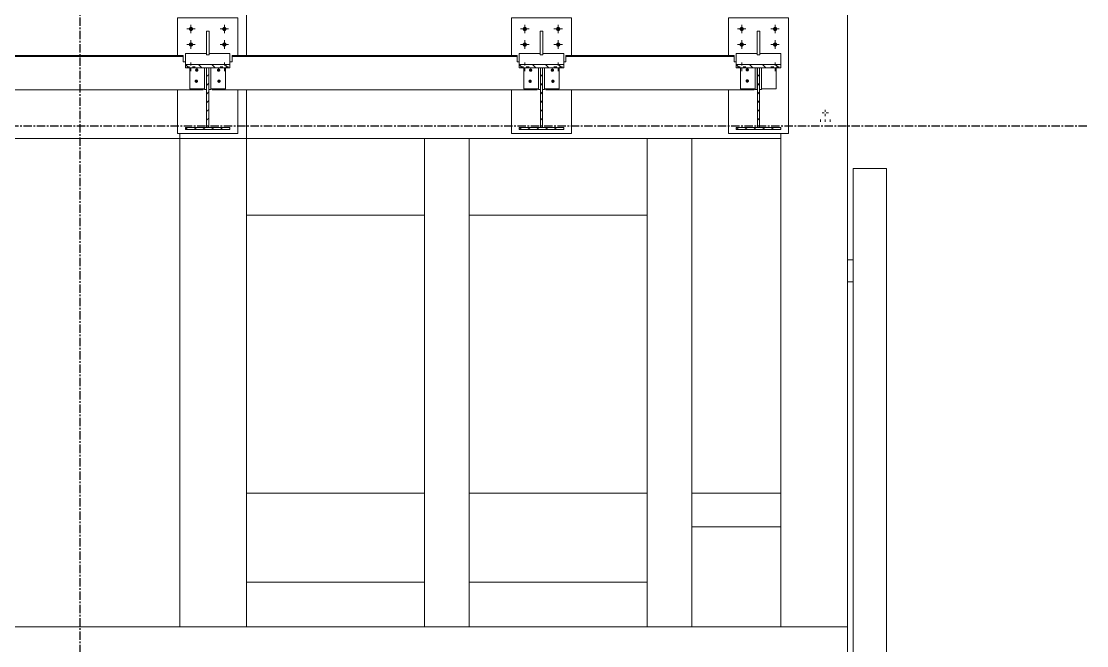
# Model space of a CAD drawing. Header units: millimetres. Extents: x -153298 to 620751, y -313239 to 250031.
# Drawn here: x 54770 to 59558, y -122240 to -119433 of the extents above; entities that cross this region are included whole.
import ezdxf

# ---------------------------------------------------------------- set-up
doc = ezdxf.new("R2010")
doc.units = ezdxf.units.MM
for name, pattern in [('CENTER', [2, 1.25, -0.25, 0.25, -0.25]), ('XKITLINE00', [0]), ('XKITLINE02', [4, 2, -2])]:
    doc.linetypes.add(name, pattern=pattern)
doc.layers.add('Bolt', color=7, linetype='Continuous', lineweight=0)
doc.layers.add('Part', color=7, linetype='Continuous', lineweight=0)

# ---------------------------------------------------------------- blocks, each defined once
blk = doc.blocks.new('*A144143')
at = {"layer": 'Part', "color": 7, "linetype": 'XKITLINE00', "lineweight": 0}
for p, q in [((495.378077, -21.078283), (495.257912, -20.958118)), ((495.850187, -21.078283), (495.730023, -20.958118)), ((496.322298, -21.078283), (496.202133, -20.958118)), ((496.794408, -21.078283), (496.674244, -20.958118))]:
    blk.add_line(p, q, dxfattribs=at)
blk = doc.blocks.new('*A145144')
at = {"layer": 'Part', "color": 7, "linetype": 'XKITLINE00', "lineweight": 0}
for p, q in [((496.017912, -21.392591), (496.097912, -21.312591)), ((496.017912, -21.7069), (496.097912, -21.6269)), ((496.017912, -22.021209), (496.097912, -21.941209)), ((496.017912, -22.335517), (496.097912, -22.255517)), ((496.017912, -22.649826), (496.097912, -22.569826)), ((496.017912, -22.964135), (496.097912, -22.884135)), ((496.07892, -23.217436), (496.097912, -23.198444))]:
    blk.add_line(p, q, dxfattribs=at)
blk = doc.blocks.new('*A146145')
at = {"layer": 'Part', "color": 7, "linetype": 'XKITLINE00', "lineweight": 0}
for p, q in [((495.337912, -23.297436), (495.257912, -23.217436)), ((495.652221, -23.297436), (495.572221, -23.217436)), ((495.96653, -23.297436), (495.88653, -23.217436)), ((496.280839, -23.297436), (496.200839, -23.217436)), ((496.595148, -23.297436), (496.515148, -23.217436)), ((496.857912, -23.245891), (496.829457, -23.217436))]:
    blk.add_line(p, q, dxfattribs=at)
blk = doc.blocks.new('*A147146')
at = {"layer": 'Part', "color": 7, "linetype": 'XKITLINE00', "lineweight": 0}
for p, q in [((507.378077, -21.078283), (507.257912, -20.958118)), ((507.850187, -21.078283), (507.730023, -20.958118)), ((508.322298, -21.078283), (508.202133, -20.958118)), ((508.794408, -21.078283), (508.674244, -20.958118))]:
    blk.add_line(p, q, dxfattribs=at)
blk = doc.blocks.new('*A148147')
at = {"layer": 'Part', "color": 7, "linetype": 'XKITLINE00', "lineweight": 0}
for p, q in [((508.017912, -21.392591), (508.097912, -21.312591)), ((508.017912, -21.7069), (508.097912, -21.6269)), ((508.017912, -22.021209), (508.097912, -21.941209)), ((508.017912, -22.335517), (508.097912, -22.255517)), ((508.017912, -22.649826), (508.097912, -22.569826)), ((508.017912, -22.964135), (508.097912, -22.884135)), ((508.07892, -23.217436), (508.097912, -23.198444))]:
    blk.add_line(p, q, dxfattribs=at)
blk = doc.blocks.new('*A149148')
at = {"layer": 'Part', "color": 7, "linetype": 'XKITLINE00', "lineweight": 0}
for p, q in [((507.337912, -23.297436), (507.257912, -23.217436)), ((507.652221, -23.297436), (507.572221, -23.217436)), ((507.96653, -23.297436), (507.88653, -23.217436)), ((508.280839, -23.297436), (508.200839, -23.217436)), ((508.595148, -23.297436), (508.515148, -23.217436)), ((508.857912, -23.245891), (508.829457, -23.217436))]:
    blk.add_line(p, q, dxfattribs=at)
blk = doc.blocks.new('*A150149')
at = {"layer": 'Part', "color": 7, "linetype": 'XKITLINE00', "lineweight": 0}
for p, q in [((515.178066, -21.078283), (515.057902, -20.958118)), ((515.650177, -21.078283), (515.530012, -20.958118)), ((516.122287, -21.078283), (516.002123, -20.958118)), ((516.594398, -21.078283), (516.474233, -20.958118))]:
    blk.add_line(p, q, dxfattribs=at)
blk = doc.blocks.new('*A151150')
at = {"layer": 'Part', "color": 7, "linetype": 'XKITLINE00', "lineweight": 0}
for p, q in [((515.137902, -23.297436), (515.057902, -23.217436)), ((515.452211, -23.297436), (515.372211, -23.217436)), ((515.76652, -23.297436), (515.68652, -23.217436)), ((516.080829, -23.297436), (516.000829, -23.217436)), ((516.395138, -23.297436), (516.315138, -23.217436)), ((516.657902, -23.245891), (516.629447, -23.217436))]:
    blk.add_line(p, q, dxfattribs=at)
blk = doc.blocks.new('*A152151')
at = {"layer": 'Part', "color": 7, "linetype": 'XKITLINE00', "lineweight": 0}
for p, q in [((515.817902, -21.392591), (515.897902, -21.312591)), ((515.817902, -21.7069), (515.897902, -21.6269)), ((515.817902, -22.021209), (515.897902, -21.941209)), ((515.817902, -22.335517), (515.897902, -22.255517)), ((515.817902, -22.649826), (515.897902, -22.569826)), ((515.817902, -22.964135), (515.897902, -22.884135)), ((515.87891, -23.217436), (515.897902, -23.198444))]:
    blk.add_line(p, q, dxfattribs=at)
blk = doc.blocks.new('*A12151180')
at = {"layer": 'Part', "color": 7, "linetype": 'XKITLINE00', "lineweight": 0}
for p, q in [((495.177912, -20.634477), (484.937912, -20.634477)), ((484.937912, -20.634477), (484.937912, -20.865605)), ((484.937912, -20.665879), (495.177912, -20.665879)), ((495.177912, -20.634477), (495.177912, -20.865605)), ((484.857912, -20.862883), (484.937912, -20.862883)), ((484.857912, -20.865605), (484.937912, -20.865605)), ((495.177912, -20.862883), (495.257912, -20.862883)), ((495.177912, -20.865605), (495.257912, -20.865605)), ((484.217883, -21.864234), (484.217883, -21.828163)), ((495.897912, -21.864234), (495.897912, -21.828163)), ((484.217883, -21.864234), (495.897912, -21.864234))]:
    blk.add_line(p, q, dxfattribs=at)
blk = doc.blocks.new('*A12161181')
at = {"layer": 'Bolt'}
for points in [[(495.672, -21.1), (495.678, -21.1), (495.683, -21.102), (495.689, -21.104), (495.694, -21.106), (495.699, -21.109), (495.704, -21.113), (495.708, -21.117), (495.712, -21.121), (495.716, -21.126), (495.719, -21.131), (495.721, -21.136), (495.723, -21.142), (495.725, -21.147), (495.726, -21.153), (495.726, -21.159), (495.726, -21.165), (495.725, -21.171), (495.723, -21.177), (495.721, -21.182), (495.719, -21.187), (495.716, -21.192), (495.712, -21.197), (495.708, -21.202), (495.704, -21.205), (495.699, -21.209), (495.694, -21.212), (495.689, -21.215), (495.683, -21.217), (495.678, -21.218), (495.672, -21.219), (495.666, -21.219), (495.66, -21.219), (495.654, -21.218), (495.649, -21.217), (495.643, -21.215), (495.638, -21.212), (495.633, -21.209), (495.628, -21.205), (495.624, -21.202), (495.62, -21.197), (495.616, -21.192), (495.613, -21.187), (495.611, -21.182), (495.609, -21.177), (495.607, -21.171), (495.606, -21.165), (495.606, -21.159), (495.606, -21.153), (495.607, -21.147), (495.609, -21.142), (495.611, -21.136), (495.613, -21.131), (495.616, -21.126), (495.62, -21.121), (495.624, -21.117), (495.628, -21.113), (495.633, -21.109), (495.638, -21.106), (495.643, -21.104), (495.649, -21.102), (495.654, -21.1), (495.66, -21.1), (495.666, -21.099)], [(495.655, -21.499), (495.661, -21.5), (495.667, -21.501), (495.672, -21.503), (495.678, -21.505), (495.683, -21.508), (495.687, -21.512), (495.692, -21.516), (495.696, -21.52), (495.699, -21.525), (495.702, -21.53), (495.705, -21.535), (495.707, -21.541), (495.708, -21.547), (495.709, -21.552), (495.709, -21.558), (495.709, -21.564), (495.708, -21.57), (495.707, -21.576), (495.705, -21.581), (495.702, -21.587), (495.699, -21.592), (495.696, -21.596), (495.692, -21.601), (495.687, -21.605), (495.683, -21.608), (495.678, -21.611), (495.672, -21.614), (495.667, -21.616), (495.661, -21.617), (495.655, -21.618), (495.649, -21.618), (495.644, -21.618), (495.638, -21.617), (495.632, -21.616), (495.626, -21.614), (495.621, -21.611), (495.616, -21.608), (495.611, -21.605), (495.607, -21.601), (495.603, -21.596), (495.6, -21.592), (495.596, -21.587), (495.594, -21.581), (495.592, -21.576), (495.591, -21.57), (495.59, -21.564), (495.589, -21.558), (495.59, -21.552), (495.591, -21.547), (495.592, -21.541), (495.594, -21.535), (495.596, -21.53), (495.6, -21.525), (495.603, -21.52), (495.607, -21.516), (495.611, -21.512), (495.616, -21.508), (495.621, -21.505), (495.626, -21.503), (495.632, -21.501), (495.638, -21.5), (495.644, -21.499), (495.649, -21.498)]]:
    blk.add_hatch(color=7, dxfattribs=at).paths.add_polyline_path(points, flags=17)
at = {"layer": 'Bolt', "color": 7, "linetype": 'XKITLINE00', "lineweight": 0}
for p, q in [((495.666, -21.162), (495.666, -21.143)), ((495.649, -21.562), (495.649, -21.542))]:
    blk.add_line(p, q, dxfattribs=at)
blk = doc.blocks.new('*A12171182')
at = {"layer": 'Bolt'}
for points in [[(495.382, -19.673), (495.383, -19.665), (495.385, -19.658), (495.388, -19.651), (495.391, -19.644), (495.395, -19.638), (495.399, -19.632), (495.404, -19.626), (495.41, -19.621), (495.416, -19.617), (495.422, -19.613), (495.429, -19.61), (495.436, -19.607), (495.443, -19.606), (495.45, -19.604), (495.458, -19.604), (495.465, -19.604), (495.473, -19.606), (495.48, -19.607), (495.487, -19.61), (495.494, -19.613), (495.5, -19.617), (495.506, -19.621), (495.512, -19.626), (495.517, -19.632), (495.521, -19.638), (495.525, -19.644), (495.528, -19.651), (495.531, -19.658), (495.532, -19.665), (495.534, -19.673), (495.534, -19.68), (495.534, -19.687), (495.532, -19.695), (495.531, -19.702), (495.528, -19.709), (495.525, -19.716), (495.521, -19.722), (495.517, -19.728), (495.512, -19.734), (495.506, -19.739), (495.5, -19.743), (495.494, -19.747), (495.487, -19.75), (495.48, -19.753), (495.473, -19.755), (495.465, -19.756), (495.458, -19.756), (495.45, -19.756), (495.443, -19.755), (495.436, -19.753), (495.429, -19.75), (495.422, -19.747), (495.416, -19.743), (495.41, -19.739), (495.404, -19.734), (495.399, -19.728), (495.395, -19.722), (495.391, -19.716), (495.388, -19.709), (495.385, -19.702), (495.383, -19.695), (495.382, -19.687), (495.382, -19.68)], [(496.582, -19.673), (496.583, -19.665), (496.585, -19.658), (496.588, -19.651), (496.591, -19.644), (496.595, -19.638), (496.599, -19.632), (496.604, -19.626), (496.61, -19.621), (496.616, -19.617), (496.622, -19.613), (496.629, -19.61), (496.636, -19.607), (496.643, -19.606), (496.65, -19.604), (496.658, -19.604), (496.665, -19.604), (496.673, -19.606), (496.68, -19.607), (496.687, -19.61), (496.694, -19.613), (496.7, -19.617), (496.706, -19.621), (496.712, -19.626), (496.717, -19.632), (496.721, -19.638), (496.725, -19.644), (496.728, -19.651), (496.731, -19.658), (496.732, -19.665), (496.734, -19.673), (496.734, -19.68), (496.734, -19.687), (496.732, -19.695), (496.731, -19.702), (496.728, -19.709), (496.725, -19.716), (496.721, -19.722), (496.717, -19.728), (496.712, -19.734), (496.706, -19.739), (496.7, -19.743), (496.694, -19.747), (496.687, -19.75), (496.68, -19.753), (496.673, -19.755), (496.665, -19.756), (496.658, -19.756), (496.65, -19.756), (496.643, -19.755), (496.636, -19.753), (496.629, -19.75), (496.622, -19.747), (496.616, -19.743), (496.61, -19.739), (496.604, -19.734), (496.599, -19.728), (496.595, -19.722), (496.591, -19.716), (496.588, -19.709), (496.585, -19.702), (496.583, -19.695), (496.582, -19.687), (496.582, -19.68)], [(495.382, -20.233), (495.383, -20.225), (495.385, -20.218), (495.388, -20.211), (495.391, -20.204), (495.395, -20.198), (495.399, -20.192), (495.404, -20.186), (495.41, -20.181), (495.416, -20.177), (495.422, -20.173), (495.429, -20.17), (495.436, -20.167), (495.443, -20.166), (495.45, -20.164), (495.458, -20.164), (495.465, -20.164), (495.473, -20.166), (495.48, -20.167), (495.487, -20.17), (495.494, -20.173), (495.5, -20.177), (495.506, -20.181), (495.512, -20.186), (495.517, -20.192), (495.521, -20.198), (495.525, -20.204), (495.528, -20.211), (495.531, -20.218), (495.532, -20.225), (495.534, -20.233), (495.534, -20.24), (495.534, -20.247), (495.532, -20.255), (495.531, -20.262), (495.528, -20.269), (495.525, -20.276), (495.521, -20.282), (495.517, -20.288), (495.512, -20.294), (495.506, -20.299), (495.5, -20.303), (495.494, -20.307), (495.487, -20.31), (495.48, -20.313), (495.473, -20.315), (495.465, -20.316), (495.458, -20.316), (495.45, -20.316), (495.443, -20.315), (495.436, -20.313), (495.429, -20.31), (495.422, -20.307), (495.416, -20.303), (495.41, -20.299), (495.404, -20.294), (495.399, -20.288), (495.395, -20.282), (495.391, -20.276), (495.388, -20.269), (495.385, -20.262), (495.383, -20.255), (495.382, -20.247), (495.382, -20.24)], [(496.582, -20.233), (496.583, -20.225), (496.585, -20.218), (496.588, -20.211), (496.591, -20.204), (496.595, -20.198), (496.599, -20.192), (496.604, -20.186), (496.61, -20.181), (496.616, -20.177), (496.622, -20.173), (496.629, -20.17), (496.636, -20.167), (496.643, -20.166), (496.65, -20.164), (496.658, -20.164), (496.665, -20.164), (496.673, -20.166), (496.68, -20.167), (496.687, -20.17), (496.694, -20.173), (496.7, -20.177), (496.706, -20.181), (496.712, -20.186), (496.717, -20.192), (496.721, -20.198), (496.725, -20.204), (496.728, -20.211), (496.731, -20.218), (496.732, -20.225), (496.734, -20.233), (496.734, -20.24), (496.734, -20.247), (496.732, -20.255), (496.731, -20.262), (496.728, -20.269), (496.725, -20.276), (496.721, -20.282), (496.717, -20.288), (496.712, -20.294), (496.706, -20.299), (496.7, -20.303), (496.694, -20.307), (496.687, -20.31), (496.68, -20.313), (496.673, -20.315), (496.665, -20.316), (496.658, -20.316), (496.65, -20.316), (496.643, -20.315), (496.636, -20.313), (496.629, -20.31), (496.622, -20.307), (496.616, -20.303), (496.61, -20.299), (496.604, -20.294), (496.599, -20.288), (496.595, -20.282), (496.591, -20.276), (496.588, -20.269), (496.585, -20.262), (496.583, -20.255), (496.582, -20.247), (496.582, -20.24)]]:
    blk.add_hatch(color=7, dxfattribs=at).paths.add_polyline_path(points, flags=17)
at = {"layer": 'Bolt', "color": 7, "linetype": 'XKITLINE00', "lineweight": 0}
for p, q in [((495.458, -19.832), (495.458, -19.528)), ((496.658, -19.832), (496.658, -19.528)), ((495.306, -19.68), (495.61, -19.68)), ((496.506, -19.68), (496.81, -19.68)), ((495.306, -20.24), (495.61, -20.24)), ((495.458, -20.392), (495.458, -20.088)), ((496.506, -20.24), (496.81, -20.24)), ((496.658, -20.392), (496.658, -20.088)), ((495.306, -21.04), (495.407, -21.04)), ((495.458, -20.888), (495.458, -20.989)), ((495.61, -21.04), (495.509, -21.04)), ((496.506, -21.04), (496.607, -21.04)), ((496.658, -20.888), (496.658, -20.989)), ((496.81, -21.04), (496.709, -21.04)), ((495.458, -21.192), (495.458, -21.091)), ((496.658, -21.192), (496.658, -21.091))]:
    blk.add_line(p, q, dxfattribs=at)
blk = doc.blocks.new('*A12181183')
at = {"layer": 'Bolt'}
for points in [[(496.456, -21.1), (496.462, -21.1), (496.467, -21.102), (496.473, -21.104), (496.478, -21.106), (496.483, -21.109), (496.488, -21.113), (496.492, -21.117), (496.496, -21.121), (496.5, -21.126), (496.503, -21.131), (496.505, -21.136), (496.507, -21.142), (496.509, -21.147), (496.51, -21.153), (496.51, -21.159), (496.51, -21.165), (496.509, -21.171), (496.507, -21.177), (496.505, -21.182), (496.503, -21.187), (496.5, -21.192), (496.496, -21.197), (496.492, -21.202), (496.488, -21.205), (496.483, -21.209), (496.478, -21.212), (496.473, -21.215), (496.467, -21.217), (496.462, -21.218), (496.456, -21.219), (496.45, -21.219), (496.444, -21.219), (496.438, -21.218), (496.432, -21.217), (496.427, -21.215), (496.422, -21.212), (496.417, -21.209), (496.412, -21.205), (496.407, -21.202), (496.403, -21.197), (496.4, -21.192), (496.397, -21.187), (496.394, -21.182), (496.392, -21.177), (496.391, -21.171), (496.39, -21.165), (496.39, -21.159), (496.39, -21.153), (496.391, -21.147), (496.392, -21.142), (496.394, -21.136), (496.397, -21.131), (496.4, -21.126), (496.403, -21.121), (496.407, -21.117), (496.412, -21.113), (496.417, -21.109), (496.422, -21.106), (496.427, -21.104), (496.432, -21.102), (496.438, -21.1), (496.444, -21.1), (496.45, -21.099)], [(496.472, -21.499), (496.478, -21.5), (496.484, -21.501), (496.489, -21.503), (496.495, -21.505), (496.5, -21.508), (496.504, -21.512), (496.509, -21.516), (496.513, -21.52), (496.516, -21.525), (496.519, -21.53), (496.522, -21.535), (496.524, -21.541), (496.525, -21.547), (496.526, -21.552), (496.526, -21.558), (496.526, -21.564), (496.525, -21.57), (496.524, -21.576), (496.522, -21.581), (496.519, -21.587), (496.516, -21.592), (496.513, -21.596), (496.509, -21.601), (496.504, -21.605), (496.5, -21.608), (496.495, -21.611), (496.489, -21.614), (496.484, -21.616), (496.478, -21.617), (496.472, -21.618), (496.466, -21.618), (496.461, -21.618), (496.455, -21.617), (496.449, -21.616), (496.443, -21.614), (496.438, -21.611), (496.433, -21.608), (496.428, -21.605), (496.424, -21.601), (496.42, -21.596), (496.417, -21.592), (496.413, -21.587), (496.411, -21.581), (496.409, -21.576), (496.408, -21.57), (496.407, -21.564), (496.406, -21.558), (496.407, -21.552), (496.408, -21.547), (496.409, -21.541), (496.411, -21.535), (496.413, -21.53), (496.417, -21.525), (496.42, -21.52), (496.424, -21.516), (496.428, -21.512), (496.433, -21.508), (496.438, -21.505), (496.443, -21.503), (496.449, -21.501), (496.455, -21.5), (496.461, -21.499), (496.466, -21.498)]]:
    blk.add_hatch(color=7, dxfattribs=at).paths.add_polyline_path(points, flags=17)
at = {"layer": 'Bolt', "color": 7, "linetype": 'XKITLINE00', "lineweight": 0}
for p, q in [((496.45, -21.162), (496.45, -21.143)), ((496.466, -21.562), (496.466, -21.542))]:
    blk.add_line(p, q, dxfattribs=at)
blk = doc.blocks.new('*A12191184')
at = {"layer": 'Part', "color": 7, "linetype": 'XKITLINE00', "lineweight": 0}
for p, q in [((494.97788, -19.280042), (497.13788, -19.280042)), ((494.97788, -20.634477), (494.97788, -19.280042)), ((497.13788, -20.634477), (497.13788, -19.280042)), ((494.97788, -23.440042), (494.97788, -21.864234)), ((497.13788, -23.440042), (497.13788, -21.864234)), ((494.97788, -23.440042), (497.13788, -23.440042))]:
    blk.add_line(p, q, dxfattribs=at)
blk = doc.blocks.new('*A12201185')
at = {"layer": 'Part', "color": 7, "linetype": 'XKITLINE00', "lineweight": 0}
for p, q in [((496.169912, -21.855796), (496.169912, -21.078283)), ((496.697912, -21.828163), (496.697912, -21.078283)), ((496.169912, -21.828163), (496.697912, -21.828163)), ((496.097912, -21.855796), (496.169912, -21.855796))]:
    blk.add_line(p, q, dxfattribs=at)
blk = doc.blocks.new('*A12211186')
at = {"layer": 'Part', "color": 7, "linetype": 'XKITLINE00', "lineweight": 0}
for p, q in [((495.417902, -21.078283), (495.417902, -21.828163)), ((495.945902, -21.078283), (495.945902, -21.855796)), ((495.417902, -21.828163), (495.945902, -21.828163)), ((495.945902, -21.855796), (496.017902, -21.855796))]:
    blk.add_line(p, q, dxfattribs=at)
blk = doc.blocks.new('*A12221187')
at = {"layer": 'Part', "color": 7, "linetype": 'XKITLINE00', "lineweight": 0}
for p, q in [((496.105912, -19.760081), (496.009912, -19.760081)), ((496.009912, -20.611492), (496.009912, -19.760081)), ((496.105912, -20.611492), (496.105912, -19.760081)), ((496.105912, -20.611492), (496.009912, -20.611492))]:
    blk.add_line(p, q, dxfattribs=at)
blk = doc.blocks.new('*A12231188')
at = {"layer": 'Part', "color": 7, "linetype": 'XKITLINE00', "lineweight": 0}
for p, q in [((507.177912, -20.634477), (496.937912, -20.634477)), ((496.937912, -20.634477), (496.937912, -20.865605)), ((496.937912, -20.665879), (507.177912, -20.665879)), ((507.177912, -20.634477), (507.177912, -20.865605)), ((496.857912, -20.862883), (496.937912, -20.862883)), ((496.857912, -20.865605), (496.937912, -20.865605)), ((507.177912, -20.862883), (507.257912, -20.862883)), ((507.177912, -20.865605), (507.257912, -20.865605)), ((496.217883, -21.864234), (496.217883, -21.828163)), ((507.897912, -21.864234), (507.897912, -21.828163)), ((496.217883, -21.864234), (507.897912, -21.864234))]:
    blk.add_line(p, q, dxfattribs=at)
blk = doc.blocks.new('*A12241189')
at = {"layer": 'Part', "color": 7, "linetype": 'XKITLINE00', "lineweight": 0}
for p, q in [((508.169912, -21.855796), (508.169912, -21.078283)), ((508.697912, -21.828163), (508.697912, -21.078283)), ((508.169912, -21.828163), (508.697912, -21.828163)), ((508.097912, -21.855796), (508.169912, -21.855796))]:
    blk.add_line(p, q, dxfattribs=at)
blk = doc.blocks.new('*A12251190')
at = {"layer": 'Part', "color": 7, "linetype": 'XKITLINE00', "lineweight": 0}
for p, q in [((507.417902, -21.078283), (507.417902, -21.828163)), ((507.945902, -21.078283), (507.945902, -21.855796)), ((507.417902, -21.828163), (507.945902, -21.828163)), ((507.945902, -21.855796), (508.017902, -21.855796))]:
    blk.add_line(p, q, dxfattribs=at)
blk = doc.blocks.new('*A12261191')
at = {"layer": 'Part', "color": 7, "linetype": 'XKITLINE00', "lineweight": 0}
for p, q in [((508.105912, -19.760081), (508.009912, -19.760081)), ((508.009912, -20.611492), (508.009912, -19.760081)), ((508.105912, -20.611492), (508.105912, -19.760081)), ((508.105912, -20.611492), (508.009912, -20.611492))]:
    blk.add_line(p, q, dxfattribs=at)
blk = doc.blocks.new('*A12271192')
at = {"layer": 'Part', "color": 7, "linetype": 'XKITLINE00', "lineweight": 0}
for p, q in [((514.977912, -20.634477), (508.937912, -20.634477)), ((508.937912, -20.634477), (508.937912, -20.865605)), ((508.937912, -20.665879), (514.977912, -20.665879)), ((514.977912, -20.634477), (514.977912, -20.865605)), ((508.857912, -20.862883), (508.937912, -20.862883)), ((508.857912, -20.865605), (508.937912, -20.865605)), ((514.977912, -20.862883), (515.057902, -20.862883)), ((514.977912, -20.865605), (515.057902, -20.865605)), ((508.217883, -21.864234), (508.217883, -21.828163)), ((515.697912, -21.864234), (515.697912, -21.828163)), ((508.217883, -21.864234), (515.697912, -21.864234))]:
    blk.add_line(p, q, dxfattribs=at)
blk = doc.blocks.new('*A12281193')
at = {"layer": 'Bolt'}
for points in [[(515.461, -21.089), (515.467, -21.09), (515.472, -21.092), (515.478, -21.094), (515.483, -21.096), (515.488, -21.099), (515.493, -21.103), (515.497, -21.107), (515.501, -21.111), (515.505, -21.116), (515.508, -21.121), (515.51, -21.126), (515.512, -21.132), (515.514, -21.137), (515.515, -21.143), (515.515, -21.149), (515.515, -21.155), (515.514, -21.161), (515.512, -21.166), (515.51, -21.172), (515.508, -21.177), (515.505, -21.182), (515.501, -21.187), (515.497, -21.191), (515.493, -21.195), (515.488, -21.199), (515.483, -21.202), (515.478, -21.204), (515.472, -21.206), (515.467, -21.208), (515.461, -21.209), (515.455, -21.209), (515.449, -21.209), (515.443, -21.208), (515.437, -21.206), (515.432, -21.204), (515.427, -21.202), (515.422, -21.199), (515.417, -21.195), (515.412, -21.191), (515.408, -21.187), (515.405, -21.182), (515.402, -21.177), (515.399, -21.172), (515.397, -21.166), (515.396, -21.161), (515.395, -21.155), (515.395, -21.149), (515.395, -21.143), (515.396, -21.137), (515.397, -21.132), (515.399, -21.126), (515.402, -21.121), (515.405, -21.116), (515.408, -21.111), (515.412, -21.107), (515.417, -21.103), (515.422, -21.099), (515.427, -21.096), (515.432, -21.094), (515.437, -21.092), (515.443, -21.09), (515.449, -21.089), (515.455, -21.089)], [(515.461, -21.489), (515.467, -21.49), (515.472, -21.491), (515.478, -21.493), (515.483, -21.496), (515.488, -21.499), (515.493, -21.502), (515.497, -21.506), (515.501, -21.511), (515.505, -21.515), (515.508, -21.52), (515.51, -21.526), (515.512, -21.531), (515.514, -21.537), (515.515, -21.543), (515.515, -21.549), (515.515, -21.554), (515.514, -21.56), (515.512, -21.566), (515.51, -21.571), (515.508, -21.577), (515.505, -21.582), (515.501, -21.587), (515.497, -21.591), (515.493, -21.595), (515.488, -21.598), (515.483, -21.601), (515.478, -21.604), (515.472, -21.606), (515.467, -21.607), (515.461, -21.608), (515.455, -21.608), (515.449, -21.608), (515.443, -21.607), (515.437, -21.606), (515.432, -21.604), (515.427, -21.601), (515.422, -21.598), (515.417, -21.595), (515.412, -21.591), (515.408, -21.587), (515.405, -21.582), (515.402, -21.577), (515.399, -21.571), (515.397, -21.566), (515.396, -21.56), (515.395, -21.554), (515.395, -21.549), (515.395, -21.543), (515.396, -21.537), (515.397, -21.531), (515.399, -21.526), (515.402, -21.52), (515.405, -21.515), (515.408, -21.511), (515.412, -21.506), (515.417, -21.502), (515.422, -21.499), (515.427, -21.496), (515.432, -21.493), (515.437, -21.491), (515.443, -21.49), (515.449, -21.489), (515.455, -21.489)]]:
    blk.add_hatch(color=7, dxfattribs=at).paths.add_polyline_path(points, flags=17)
at = {"layer": 'Bolt', "color": 7, "linetype": 'XKITLINE00', "lineweight": 0}
for p, q in [((515.455, -21.152), (515.455, -21.132)), ((515.455, -21.552), (515.455, -21.532))]:
    blk.add_line(p, q, dxfattribs=at)
blk = doc.blocks.new('*A12291194')
at = {"layer": 'Part', "color": 7, "linetype": 'XKITLINE00', "lineweight": 0}
for p, q in [((515.214862, -21.078283), (515.214862, -21.828163)), ((515.742862, -21.855796), (515.742862, -21.078283)), ((515.814862, -21.078283), (515.814862, -21.855796)), ((515.214862, -21.828163), (515.742862, -21.828163)), ((515.814862, -21.855796), (515.742862, -21.855796))]:
    blk.add_line(p, q, dxfattribs=at)
blk = doc.blocks.new('*A12301195')
at = {"layer": 'Part', "color": 7, "linetype": 'XKITLINE00', "lineweight": 0}
for p, q in [((506.97788, -19.280042), (509.13788, -19.280042)), ((506.97788, -20.634477), (506.97788, -19.280042)), ((509.13788, -20.634477), (509.13788, -19.280042)), ((506.97788, -23.440042), (506.97788, -21.864234)), ((509.13788, -23.440042), (509.13788, -21.864234)), ((506.97788, -23.440042), (509.13788, -23.440042))]:
    blk.add_line(p, q, dxfattribs=at)
blk = doc.blocks.new('*A12311196')
at = {"layer": 'Bolt'}
for points in [[(508.456, -21.1), (508.462, -21.1), (508.467, -21.102), (508.473, -21.104), (508.478, -21.106), (508.483, -21.109), (508.488, -21.113), (508.492, -21.117), (508.496, -21.121), (508.5, -21.126), (508.503, -21.131), (508.505, -21.136), (508.507, -21.142), (508.509, -21.147), (508.51, -21.153), (508.51, -21.159), (508.51, -21.165), (508.509, -21.171), (508.507, -21.177), (508.505, -21.182), (508.503, -21.187), (508.5, -21.192), (508.496, -21.197), (508.492, -21.202), (508.488, -21.205), (508.483, -21.209), (508.478, -21.212), (508.473, -21.215), (508.467, -21.217), (508.462, -21.218), (508.456, -21.219), (508.45, -21.219), (508.444, -21.219), (508.438, -21.218), (508.432, -21.217), (508.427, -21.215), (508.422, -21.212), (508.417, -21.209), (508.412, -21.205), (508.407, -21.202), (508.403, -21.197), (508.4, -21.192), (508.397, -21.187), (508.394, -21.182), (508.392, -21.177), (508.391, -21.171), (508.39, -21.165), (508.39, -21.159), (508.39, -21.153), (508.391, -21.147), (508.392, -21.142), (508.394, -21.136), (508.397, -21.131), (508.4, -21.126), (508.403, -21.121), (508.407, -21.117), (508.412, -21.113), (508.417, -21.109), (508.422, -21.106), (508.427, -21.104), (508.432, -21.102), (508.438, -21.1), (508.444, -21.1), (508.45, -21.099)], [(508.472, -21.499), (508.478, -21.5), (508.484, -21.501), (508.489, -21.503), (508.495, -21.505), (508.5, -21.508), (508.504, -21.512), (508.509, -21.516), (508.513, -21.52), (508.516, -21.525), (508.519, -21.53), (508.522, -21.535), (508.524, -21.541), (508.525, -21.547), (508.526, -21.552), (508.526, -21.558), (508.526, -21.564), (508.525, -21.57), (508.524, -21.576), (508.522, -21.581), (508.519, -21.587), (508.516, -21.592), (508.513, -21.596), (508.509, -21.601), (508.504, -21.605), (508.5, -21.608), (508.495, -21.611), (508.489, -21.614), (508.484, -21.616), (508.478, -21.617), (508.472, -21.618), (508.466, -21.618), (508.461, -21.618), (508.455, -21.617), (508.449, -21.616), (508.443, -21.614), (508.438, -21.611), (508.433, -21.608), (508.428, -21.605), (508.424, -21.601), (508.42, -21.596), (508.417, -21.592), (508.413, -21.587), (508.411, -21.581), (508.409, -21.576), (508.408, -21.57), (508.407, -21.564), (508.406, -21.558), (508.407, -21.552), (508.408, -21.547), (508.409, -21.541), (508.411, -21.535), (508.413, -21.53), (508.417, -21.525), (508.42, -21.52), (508.424, -21.516), (508.428, -21.512), (508.433, -21.508), (508.438, -21.505), (508.443, -21.503), (508.449, -21.501), (508.455, -21.5), (508.461, -21.499), (508.466, -21.498)]]:
    blk.add_hatch(color=7, dxfattribs=at).paths.add_polyline_path(points, flags=17)
at = {"layer": 'Bolt', "color": 7, "linetype": 'XKITLINE00', "lineweight": 0}
for p, q in [((508.45, -21.162), (508.45, -21.143)), ((508.466, -21.562), (508.466, -21.542))]:
    blk.add_line(p, q, dxfattribs=at)
blk = doc.blocks.new('*A12321197')
at = {"layer": 'Bolt'}
for points in [[(507.382, -19.673), (507.383, -19.665), (507.385, -19.658), (507.388, -19.651), (507.391, -19.644), (507.395, -19.638), (507.399, -19.632), (507.404, -19.626), (507.41, -19.621), (507.416, -19.617), (507.422, -19.613), (507.429, -19.61), (507.436, -19.607), (507.443, -19.606), (507.45, -19.604), (507.458, -19.604), (507.465, -19.604), (507.473, -19.606), (507.48, -19.607), (507.487, -19.61), (507.494, -19.613), (507.5, -19.617), (507.506, -19.621), (507.512, -19.626), (507.517, -19.632), (507.521, -19.638), (507.525, -19.644), (507.528, -19.651), (507.531, -19.658), (507.532, -19.665), (507.534, -19.673), (507.534, -19.68), (507.534, -19.687), (507.532, -19.695), (507.531, -19.702), (507.528, -19.709), (507.525, -19.716), (507.521, -19.722), (507.517, -19.728), (507.512, -19.734), (507.506, -19.739), (507.5, -19.743), (507.494, -19.747), (507.487, -19.75), (507.48, -19.753), (507.473, -19.755), (507.465, -19.756), (507.458, -19.756), (507.45, -19.756), (507.443, -19.755), (507.436, -19.753), (507.429, -19.75), (507.422, -19.747), (507.416, -19.743), (507.41, -19.739), (507.404, -19.734), (507.399, -19.728), (507.395, -19.722), (507.391, -19.716), (507.388, -19.709), (507.385, -19.702), (507.383, -19.695), (507.382, -19.687), (507.382, -19.68)], [(508.582, -19.673), (508.583, -19.665), (508.585, -19.658), (508.588, -19.651), (508.591, -19.644), (508.595, -19.638), (508.599, -19.632), (508.604, -19.626), (508.61, -19.621), (508.616, -19.617), (508.622, -19.613), (508.629, -19.61), (508.636, -19.607), (508.643, -19.606), (508.65, -19.604), (508.658, -19.604), (508.665, -19.604), (508.673, -19.606), (508.68, -19.607), (508.687, -19.61), (508.694, -19.613), (508.7, -19.617), (508.706, -19.621), (508.712, -19.626), (508.717, -19.632), (508.721, -19.638), (508.725, -19.644), (508.728, -19.651), (508.731, -19.658), (508.732, -19.665), (508.734, -19.673), (508.734, -19.68), (508.734, -19.687), (508.732, -19.695), (508.731, -19.702), (508.728, -19.709), (508.725, -19.716), (508.721, -19.722), (508.717, -19.728), (508.712, -19.734), (508.706, -19.739), (508.7, -19.743), (508.694, -19.747), (508.687, -19.75), (508.68, -19.753), (508.673, -19.755), (508.665, -19.756), (508.658, -19.756), (508.65, -19.756), (508.643, -19.755), (508.636, -19.753), (508.629, -19.75), (508.622, -19.747), (508.616, -19.743), (508.61, -19.739), (508.604, -19.734), (508.599, -19.728), (508.595, -19.722), (508.591, -19.716), (508.588, -19.709), (508.585, -19.702), (508.583, -19.695), (508.582, -19.687), (508.582, -19.68)], [(507.382, -20.233), (507.383, -20.225), (507.385, -20.218), (507.388, -20.211), (507.391, -20.204), (507.395, -20.198), (507.399, -20.192), (507.404, -20.186), (507.41, -20.181), (507.416, -20.177), (507.422, -20.173), (507.429, -20.17), (507.436, -20.167), (507.443, -20.166), (507.45, -20.164), (507.458, -20.164), (507.465, -20.164), (507.473, -20.166), (507.48, -20.167), (507.487, -20.17), (507.494, -20.173), (507.5, -20.177), (507.506, -20.181), (507.512, -20.186), (507.517, -20.192), (507.521, -20.198), (507.525, -20.204), (507.528, -20.211), (507.531, -20.218), (507.532, -20.225), (507.534, -20.233), (507.534, -20.24), (507.534, -20.247), (507.532, -20.255), (507.531, -20.262), (507.528, -20.269), (507.525, -20.276), (507.521, -20.282), (507.517, -20.288), (507.512, -20.294), (507.506, -20.299), (507.5, -20.303), (507.494, -20.307), (507.487, -20.31), (507.48, -20.313), (507.473, -20.315), (507.465, -20.316), (507.458, -20.316), (507.45, -20.316), (507.443, -20.315), (507.436, -20.313), (507.429, -20.31), (507.422, -20.307), (507.416, -20.303), (507.41, -20.299), (507.404, -20.294), (507.399, -20.288), (507.395, -20.282), (507.391, -20.276), (507.388, -20.269), (507.385, -20.262), (507.383, -20.255), (507.382, -20.247), (507.382, -20.24)], [(508.582, -20.233), (508.583, -20.225), (508.585, -20.218), (508.588, -20.211), (508.591, -20.204), (508.595, -20.198), (508.599, -20.192), (508.604, -20.186), (508.61, -20.181), (508.616, -20.177), (508.622, -20.173), (508.629, -20.17), (508.636, -20.167), (508.643, -20.166), (508.65, -20.164), (508.658, -20.164), (508.665, -20.164), (508.673, -20.166), (508.68, -20.167), (508.687, -20.17), (508.694, -20.173), (508.7, -20.177), (508.706, -20.181), (508.712, -20.186), (508.717, -20.192), (508.721, -20.198), (508.725, -20.204), (508.728, -20.211), (508.731, -20.218), (508.732, -20.225), (508.734, -20.233), (508.734, -20.24), (508.734, -20.247), (508.732, -20.255), (508.731, -20.262), (508.728, -20.269), (508.725, -20.276), (508.721, -20.282), (508.717, -20.288), (508.712, -20.294), (508.706, -20.299), (508.7, -20.303), (508.694, -20.307), (508.687, -20.31), (508.68, -20.313), (508.673, -20.315), (508.665, -20.316), (508.658, -20.316), (508.65, -20.316), (508.643, -20.315), (508.636, -20.313), (508.629, -20.31), (508.622, -20.307), (508.616, -20.303), (508.61, -20.299), (508.604, -20.294), (508.599, -20.288), (508.595, -20.282), (508.591, -20.276), (508.588, -20.269), (508.585, -20.262), (508.583, -20.255), (508.582, -20.247), (508.582, -20.24)]]:
    blk.add_hatch(color=7, dxfattribs=at).paths.add_polyline_path(points, flags=17)
at = {"layer": 'Bolt', "color": 7, "linetype": 'XKITLINE00', "lineweight": 0}
for p, q in [((507.458, -19.832), (507.458, -19.528)), ((508.658, -19.832), (508.658, -19.528)), ((507.306, -19.68), (507.61, -19.68)), ((508.506, -19.68), (508.81, -19.68)), ((507.306, -20.24), (507.61, -20.24)), ((507.458, -20.392), (507.458, -20.088)), ((508.506, -20.24), (508.81, -20.24)), ((508.658, -20.392), (508.658, -20.088)), ((507.306, -21.04), (507.407, -21.04)), ((507.458, -20.888), (507.458, -20.989)), ((507.61, -21.04), (507.509, -21.04)), ((508.506, -21.04), (508.607, -21.04)), ((508.658, -20.888), (508.658, -20.989)), ((508.81, -21.04), (508.709, -21.04)), ((507.458, -21.192), (507.458, -21.091)), ((508.658, -21.192), (508.658, -21.091))]:
    blk.add_line(p, q, dxfattribs=at)
blk = doc.blocks.new('*A12331198')
at = {"layer": 'Bolt'}
for points in [[(507.672, -21.1), (507.678, -21.1), (507.683, -21.102), (507.689, -21.104), (507.694, -21.106), (507.699, -21.109), (507.704, -21.113), (507.708, -21.117), (507.712, -21.121), (507.716, -21.126), (507.719, -21.131), (507.721, -21.136), (507.723, -21.142), (507.725, -21.147), (507.726, -21.153), (507.726, -21.159), (507.726, -21.165), (507.725, -21.171), (507.723, -21.177), (507.721, -21.182), (507.719, -21.187), (507.716, -21.192), (507.712, -21.197), (507.708, -21.202), (507.704, -21.205), (507.699, -21.209), (507.694, -21.212), (507.689, -21.215), (507.683, -21.216), (507.678, -21.218), (507.672, -21.219), (507.666, -21.219), (507.66, -21.219), (507.654, -21.218), (507.649, -21.216), (507.643, -21.215), (507.638, -21.212), (507.633, -21.209), (507.628, -21.205), (507.624, -21.202), (507.62, -21.197), (507.616, -21.192), (507.613, -21.187), (507.611, -21.182), (507.609, -21.177), (507.607, -21.171), (507.606, -21.165), (507.606, -21.159), (507.606, -21.153), (507.607, -21.147), (507.609, -21.142), (507.611, -21.136), (507.613, -21.131), (507.616, -21.126), (507.62, -21.121), (507.624, -21.117), (507.628, -21.113), (507.633, -21.109), (507.638, -21.106), (507.643, -21.104), (507.649, -21.102), (507.654, -21.1), (507.66, -21.1), (507.666, -21.099)], [(507.655, -21.499), (507.661, -21.5), (507.667, -21.501), (507.672, -21.503), (507.678, -21.505), (507.683, -21.508), (507.687, -21.512), (507.692, -21.516), (507.696, -21.52), (507.699, -21.525), (507.702, -21.53), (507.705, -21.535), (507.707, -21.541), (507.708, -21.547), (507.709, -21.552), (507.709, -21.558), (507.709, -21.564), (507.708, -21.57), (507.707, -21.576), (507.705, -21.581), (507.702, -21.587), (507.699, -21.592), (507.696, -21.596), (507.692, -21.601), (507.687, -21.605), (507.683, -21.608), (507.678, -21.611), (507.672, -21.614), (507.667, -21.616), (507.661, -21.617), (507.655, -21.618), (507.649, -21.618), (507.644, -21.618), (507.638, -21.617), (507.632, -21.616), (507.626, -21.614), (507.621, -21.611), (507.616, -21.608), (507.611, -21.605), (507.607, -21.601), (507.603, -21.596), (507.6, -21.592), (507.596, -21.587), (507.594, -21.581), (507.592, -21.576), (507.591, -21.57), (507.59, -21.564), (507.589, -21.558), (507.59, -21.552), (507.591, -21.547), (507.592, -21.541), (507.594, -21.535), (507.596, -21.53), (507.6, -21.525), (507.603, -21.52), (507.607, -21.516), (507.611, -21.512), (507.616, -21.508), (507.621, -21.505), (507.626, -21.503), (507.632, -21.501), (507.638, -21.5), (507.644, -21.499), (507.649, -21.498)]]:
    blk.add_hatch(color=7, dxfattribs=at).paths.add_polyline_path(points, flags=17)
at = {"layer": 'Bolt', "color": 7, "linetype": 'XKITLINE00', "lineweight": 0}
for p, q in [((507.666, -21.162), (507.666, -21.143)), ((507.649, -21.562), (507.649, -21.542))]:
    blk.add_line(p, q, dxfattribs=at)
blk = doc.blocks.new('*A12341199')
at = {"layer": 'Part', "color": 7, "linetype": 'XKITLINE00', "lineweight": 0}
for p, q in [((497.458241, -26.377455), (497.458241, -23.617455)), ((497.457888, -26.377455), (497.458241, -26.377455))]:
    blk.add_line(p, q, dxfattribs=at)
blk = doc.blocks.new('*A12351200')
at = {"layer": 'Part', "color": 7, "linetype": 'XKITLINE00', "lineweight": 0}
for p, q in [((511.857937, -26.377455), (511.857937, -23.617455)), ((511.858059, -26.377455), (511.858241, -26.377455))]:
    blk.add_line(p, q, dxfattribs=at)
blk = doc.blocks.new('*A12361201')
at = {"layer": 'Part', "color": 7, "linetype": 'XKITLINE00', "lineweight": 0}
for p, q in [((503.857937, -26.377455), (503.857937, -23.617455)), ((505.458241, -26.377455), (505.458241, -23.617455)), ((505.458072, -26.377455), (505.458241, -26.377455))]:
    blk.add_line(p, q, dxfattribs=at)
blk = doc.blocks.new('*A12371202')
at = {"layer": 'Part', "color": 7, "linetype": 'XKITLINE00', "lineweight": 0}
for p, q in [((519.057888, -41.177455), (519.057888, 1.142546)), ((516.657888, -41.177455), (516.657888, -23.440042)), ((516.657888, -41.177455), (519.057888, -41.177455))]:
    blk.add_line(p, q, dxfattribs=at)
blk = doc.blocks.new('*A12381203')
at = {"layer": 'Part', "color": 7, "linetype": 'XKITLINE00', "lineweight": 0}
for p, q in [((519.2579, -48.617455), (519.2579, -24.697455)), ((519.2579, -24.697455), (520.4579, -24.697455)), ((520.4579, -24.697455), (520.4579, -48.617455)), ((520.4579, -48.617455), (519.2579, -48.617455))]:
    blk.add_line(p, q, dxfattribs=at)
blk = doc.blocks.new('*A12401205')
at = {"layer": 'Part', "color": 7, "linetype": 'XKITLINE00', "lineweight": 0}
for p, q in [((515.902872, -19.760081), (515.806872, -19.760081)), ((515.806872, -20.611492), (515.806872, -19.760081)), ((515.902872, -20.611492), (515.902872, -19.760081)), ((515.902872, -20.611492), (515.806872, -20.611492))]:
    blk.add_line(p, q, dxfattribs=at)
blk = doc.blocks.new('*A12411206')
at = {"layer": 'Part', "color": 7, "linetype": 'XKITLINE00', "lineweight": 0}
for p, q in [((515.966872, -21.855796), (515.966872, -21.078283)), ((516.494872, -21.828163), (516.494872, -21.078283)), ((515.966872, -21.828163), (516.494872, -21.828163)), ((515.897902, -21.855796), (515.966872, -21.855796))]:
    blk.add_line(p, q, dxfattribs=at)
blk = doc.blocks.new('*A12421207')
at = {"layer": 'Part', "color": 7, "linetype": 'XKITLINE00', "lineweight": 0}
for p, q in [((514.77484, -19.280042), (516.93484, -19.280042)), ((514.77484, -20.634477), (514.77484, -19.280042)), ((516.93484, -23.440042), (516.93484, -19.280042)), ((514.77484, -23.440042), (514.77484, -21.864234)), ((514.77484, -23.440042), (516.93484, -23.440042))]:
    blk.add_line(p, q, dxfattribs=at)
blk = doc.blocks.new('*A12431208')
at = {"layer": 'Bolt'}
for points in [[(515.179, -19.673), (515.18, -19.665), (515.182, -19.658), (515.185, -19.651), (515.188, -19.644), (515.192, -19.638), (515.196, -19.632), (515.201, -19.626), (515.207, -19.621), (515.213, -19.617), (515.219, -19.613), (515.226, -19.61), (515.233, -19.607), (515.24, -19.606), (515.247, -19.604), (515.255, -19.604), (515.262, -19.604), (515.27, -19.606), (515.277, -19.607), (515.284, -19.61), (515.291, -19.613), (515.297, -19.617), (515.303, -19.621), (515.309, -19.626), (515.314, -19.632), (515.318, -19.638), (515.322, -19.644), (515.325, -19.651), (515.328, -19.658), (515.329, -19.665), (515.33, -19.673), (515.331, -19.68), (515.33, -19.687), (515.329, -19.695), (515.328, -19.702), (515.325, -19.709), (515.322, -19.716), (515.318, -19.722), (515.314, -19.728), (515.309, -19.734), (515.303, -19.739), (515.297, -19.743), (515.291, -19.747), (515.284, -19.75), (515.277, -19.753), (515.27, -19.755), (515.262, -19.756), (515.255, -19.756), (515.247, -19.756), (515.24, -19.755), (515.233, -19.753), (515.226, -19.75), (515.219, -19.747), (515.213, -19.743), (515.207, -19.739), (515.201, -19.734), (515.196, -19.728), (515.192, -19.722), (515.188, -19.716), (515.185, -19.709), (515.182, -19.702), (515.18, -19.695), (515.179, -19.687), (515.179, -19.68)], [(516.379, -19.673), (516.38, -19.665), (516.382, -19.658), (516.385, -19.651), (516.388, -19.644), (516.392, -19.638), (516.396, -19.632), (516.401, -19.626), (516.407, -19.621), (516.413, -19.617), (516.419, -19.613), (516.426, -19.61), (516.433, -19.607), (516.44, -19.606), (516.447, -19.604), (516.455, -19.604), (516.462, -19.604), (516.47, -19.606), (516.477, -19.607), (516.484, -19.61), (516.491, -19.613), (516.497, -19.617), (516.503, -19.621), (516.509, -19.626), (516.514, -19.632), (516.518, -19.638), (516.522, -19.644), (516.525, -19.651), (516.528, -19.658), (516.529, -19.665), (516.53, -19.673), (516.531, -19.68), (516.53, -19.687), (516.529, -19.695), (516.528, -19.702), (516.525, -19.709), (516.522, -19.716), (516.518, -19.722), (516.514, -19.728), (516.509, -19.734), (516.503, -19.739), (516.497, -19.743), (516.491, -19.747), (516.484, -19.75), (516.477, -19.753), (516.47, -19.755), (516.462, -19.756), (516.455, -19.756), (516.447, -19.756), (516.44, -19.755), (516.433, -19.753), (516.426, -19.75), (516.419, -19.747), (516.413, -19.743), (516.407, -19.739), (516.401, -19.734), (516.396, -19.728), (516.392, -19.722), (516.388, -19.716), (516.385, -19.709), (516.382, -19.702), (516.38, -19.695), (516.379, -19.687), (516.379, -19.68)], [(515.179, -20.233), (515.18, -20.225), (515.182, -20.218), (515.185, -20.211), (515.188, -20.204), (515.192, -20.198), (515.196, -20.192), (515.201, -20.186), (515.207, -20.181), (515.213, -20.177), (515.219, -20.173), (515.226, -20.17), (515.233, -20.167), (515.24, -20.166), (515.247, -20.164), (515.255, -20.164), (515.262, -20.164), (515.27, -20.166), (515.277, -20.167), (515.284, -20.17), (515.291, -20.173), (515.297, -20.177), (515.303, -20.181), (515.309, -20.186), (515.314, -20.192), (515.318, -20.198), (515.322, -20.204), (515.325, -20.211), (515.328, -20.218), (515.329, -20.225), (515.33, -20.233), (515.331, -20.24), (515.33, -20.247), (515.329, -20.255), (515.328, -20.262), (515.325, -20.269), (515.322, -20.276), (515.318, -20.282), (515.314, -20.288), (515.309, -20.294), (515.303, -20.299), (515.297, -20.303), (515.291, -20.307), (515.284, -20.31), (515.277, -20.313), (515.27, -20.315), (515.262, -20.316), (515.255, -20.316), (515.247, -20.316), (515.24, -20.315), (515.233, -20.313), (515.226, -20.31), (515.219, -20.307), (515.213, -20.303), (515.207, -20.299), (515.201, -20.294), (515.196, -20.288), (515.192, -20.282), (515.188, -20.276), (515.185, -20.269), (515.182, -20.262), (515.18, -20.255), (515.179, -20.247), (515.179, -20.24)], [(516.379, -20.233), (516.38, -20.225), (516.382, -20.218), (516.385, -20.211), (516.388, -20.204), (516.392, -20.198), (516.396, -20.192), (516.401, -20.186), (516.407, -20.181), (516.413, -20.177), (516.419, -20.173), (516.426, -20.17), (516.433, -20.167), (516.44, -20.166), (516.447, -20.164), (516.455, -20.164), (516.462, -20.164), (516.47, -20.166), (516.477, -20.167), (516.484, -20.17), (516.491, -20.173), (516.497, -20.177), (516.503, -20.181), (516.509, -20.186), (516.514, -20.192), (516.518, -20.198), (516.522, -20.204), (516.525, -20.211), (516.528, -20.218), (516.529, -20.225), (516.53, -20.233), (516.531, -20.24), (516.53, -20.247), (516.529, -20.255), (516.528, -20.262), (516.525, -20.269), (516.522, -20.276), (516.518, -20.282), (516.514, -20.288), (516.509, -20.294), (516.503, -20.299), (516.497, -20.303), (516.491, -20.307), (516.484, -20.31), (516.477, -20.313), (516.47, -20.315), (516.462, -20.316), (516.455, -20.316), (516.447, -20.316), (516.44, -20.315), (516.433, -20.313), (516.426, -20.31), (516.419, -20.307), (516.413, -20.303), (516.407, -20.299), (516.401, -20.294), (516.396, -20.288), (516.392, -20.282), (516.388, -20.276), (516.385, -20.269), (516.382, -20.262), (516.38, -20.255), (516.379, -20.247), (516.379, -20.24)]]:
    blk.add_hatch(color=7, dxfattribs=at).paths.add_polyline_path(points, flags=17)
at = {"layer": 'Bolt', "color": 7, "linetype": 'XKITLINE00', "lineweight": 0}
for p, q in [((515.255, -19.832), (515.255, -19.528)), ((516.455, -19.832), (516.455, -19.528)), ((515.103, -19.68), (515.407, -19.68)), ((516.303, -19.68), (516.607, -19.68)), ((515.103, -20.24), (515.407, -20.24)), ((515.255, -20.392), (515.255, -20.088)), ((516.303, -20.24), (516.607, -20.24)), ((516.455, -20.392), (516.455, -20.088)), ((515.103, -21.04), (515.204, -21.04)), ((515.255, -20.888), (515.255, -20.989)), ((515.407, -21.04), (515.306, -21.04)), ((516.303, -21.04), (516.404, -21.04)), ((516.455, -20.888), (516.455, -20.989)), ((516.607, -21.04), (516.506, -21.04)), ((515.255, -21.192), (515.255, -21.091)), ((516.455, -21.192), (516.455, -21.091))]:
    blk.add_line(p, q, dxfattribs=at)
blk = doc.blocks.new('*A12801245')
at = {"layer": 'Part', "color": 7, "linetype": 'XKITLINE00', "lineweight": 0}
for p, q in [((511.858241, -41.177455), (511.858241, -23.617455)), ((513.458241, -41.177455), (513.458241, -23.617455))]:
    blk.add_line(p, q, dxfattribs=at)
blk = doc.blocks.new('*A12811246')
at = {"layer": 'Part', "color": 7, "linetype": 'XKITLINE00', "lineweight": 0}
for p, q in [((503.858072, -41.177455), (503.858072, -23.617455)), ((505.458072, -41.177455), (505.458072, -23.617455))]:
    blk.add_line(p, q, dxfattribs=at)
blk = doc.blocks.new('*A12821247')
at = {"layer": 'Part', "color": 7, "linetype": 'XKITLINE00', "lineweight": 0}
for p, q in [((497.457888, -20.634477), (497.457888, 1.142546)), ((497.457888, -41.177455), (497.457888, -21.864234)), ((495.057888, -41.177455), (495.057888, -23.440042)), ((495.057888, -41.177455), (497.457888, -41.177455))]:
    blk.add_line(p, q, dxfattribs=at)
blk = doc.blocks.new('*A12841249')
at = {"layer": 'Part', "color": 7, "linetype": 'XKITLINE00', "lineweight": 0}
for p, q in [((513.458241, -36.377455), (516.657888, -36.377455)), ((513.458241, -37.577455), (516.657888, -37.577455))]:
    blk.add_line(p, q, dxfattribs=at)
blk = doc.blocks.new('*A12851250')
at = {"layer": 'Part', "color": 7, "linetype": 'XKITLINE00', "lineweight": 0}
for p, q in [((497.457888, -36.377455), (497.458241, -36.377455)), ((497.458241, -36.377455), (497.458241, -39.577455)), ((497.457888, -39.577455), (497.458241, -39.577455))]:
    blk.add_line(p, q, dxfattribs=at)
blk = doc.blocks.new('*A12861251')
at = {"layer": 'Part', "color": 7, "linetype": 'XKITLINE00', "lineweight": 0}
for p, q in [((511.857937, -39.577455), (511.857937, -36.377455)), ((511.858059, -36.377455), (511.858241, -36.377455)), ((511.858059, -39.577455), (511.858241, -39.577455))]:
    blk.add_line(p, q, dxfattribs=at)
blk = doc.blocks.new('*A12871252')
at = {"layer": 'Part', "color": 7, "linetype": 'XKITLINE00', "lineweight": 0}
for p, q in [((503.857937, -39.577455), (503.857937, -36.377455)), ((505.458072, -36.377455), (505.458241, -36.377455)), ((505.458241, -36.377455), (505.458241, -39.577455)), ((505.458072, -39.577455), (505.458241, -39.577455))]:
    blk.add_line(p, q, dxfattribs=at)
blk = doc.blocks.new('*A12941259')
at = {"layer": 'Part', "color": 7, "linetype": 'XKITLINE00', "lineweight": 0}
for p in [(453.317656, -41.177455), (519.058329, -49.577455)]:
    blk.add_line(p, (519.058329, -41.177455), dxfattribs=at)
blk = doc.blocks.new('*A13131273')
at = {"layer": 'Part', "color": 7, "linetype": 'XKITLINE00', "lineweight": 0}
for p, q in [((384.897912, -23.617455), (516.657888, -23.617455)), ((516.657888, -23.617455), (516.657888, -23.440042))]:
    blk.add_line(p, q, dxfattribs=at)
blk = doc.blocks.new('*A13271287')
at = {"layer": 'Part', "color": 7, "linetype": 'XKITLINE00', "lineweight": 0}
for p, q in [((495.257912, -20.560081), (496.009912, -20.560081)), ((495.257912, -21.078283), (495.257912, -20.560081)), ((496.105912, -20.560081), (496.857912, -20.560081)), ((496.857912, -21.078283), (496.857912, -20.560081)), ((495.257912, -20.958118), (496.857912, -20.958118)), ((496.857912, -21.078283), (495.257912, -21.078283))]:
    blk.add_line(p, q, dxfattribs=at)
blk = doc.blocks.new('*A13281288')
at = {"layer": 'Part', "color": 7, "linetype": 'XKITLINE00', "lineweight": 0}
for p, q in [((496.097912, -21.078282), (496.017912, -21.078282)), ((496.017912, -21.078282), (496.017912, -23.217436)), ((496.097912, -23.217436), (496.097912, -21.078282)), ((496.017912, -23.217436), (496.097912, -23.217436))]:
    blk.add_line(p, q, dxfattribs=at)
blk = doc.blocks.new('*A13291289')
at = {"layer": 'Part', "color": 7, "linetype": 'XKITLINE00', "lineweight": 0}
for p, q in [((496.857912, -23.217436), (495.257912, -23.217436)), ((495.257912, -23.217436), (495.257912, -23.297436)), ((495.257912, -23.297436), (496.857912, -23.297436)), ((496.857912, -23.297436), (496.857912, -23.217436))]:
    blk.add_line(p, q, dxfattribs=at)
blk = doc.blocks.new('*A13301290')
at = {"layer": 'Part', "color": 7, "linetype": 'XKITLINE00', "lineweight": 0}
for p, q in [((507.257912, -20.560081), (508.009912, -20.560081)), ((507.257912, -21.078283), (507.257912, -20.560081)), ((508.105912, -20.560081), (508.857912, -20.560081)), ((508.857912, -21.078283), (508.857912, -20.560081)), ((507.257912, -20.958118), (508.857912, -20.958118)), ((508.857912, -21.078283), (507.257912, -21.078283))]:
    blk.add_line(p, q, dxfattribs=at)
blk = doc.blocks.new('*A13311291')
at = {"layer": 'Part', "color": 7, "linetype": 'XKITLINE00', "lineweight": 0}
for p, q in [((508.097912, -21.078282), (508.017912, -21.078282)), ((508.017912, -21.078282), (508.017912, -23.217436)), ((508.097912, -23.217436), (508.097912, -21.078282)), ((508.017912, -23.217436), (508.097912, -23.217436))]:
    blk.add_line(p, q, dxfattribs=at)
blk = doc.blocks.new('*A13321292')
at = {"layer": 'Part', "color": 7, "linetype": 'XKITLINE00', "lineweight": 0}
for p, q in [((508.857912, -23.217436), (507.257912, -23.217436)), ((507.257912, -23.217436), (507.257912, -23.297436)), ((507.257912, -23.297436), (508.857912, -23.297436)), ((508.857912, -23.297436), (508.857912, -23.217436))]:
    blk.add_line(p, q, dxfattribs=at)
blk = doc.blocks.new('*A13331293')
at = {"layer": 'Part', "color": 7, "linetype": 'XKITLINE00', "lineweight": 0}
for p, q in [((515.057902, -20.560081), (515.057902, -21.078283)), ((515.057902, -20.560081), (515.806872, -20.560081)), ((515.902872, -20.560081), (516.657902, -20.560081)), ((516.657902, -21.078283), (516.657902, -20.560081)), ((515.057902, -20.958118), (516.657902, -20.958118)), ((515.057902, -21.078283), (516.657902, -21.078283))]:
    blk.add_line(p, q, dxfattribs=at)
blk = doc.blocks.new('*A13341294')
at = {"layer": 'Part', "color": 7, "linetype": 'XKITLINE00', "lineweight": 0}
for p, q in [((515.057902, -23.297436), (515.057902, -23.217436)), ((515.057902, -23.217436), (516.657902, -23.217436)), ((515.057902, -23.297436), (516.657902, -23.297436)), ((516.657902, -23.297436), (516.657902, -23.217436))]:
    blk.add_line(p, q, dxfattribs=at)
blk = doc.blocks.new('*A13351295')
at = {"layer": 'Part', "color": 7, "linetype": 'XKITLINE00', "lineweight": 0}
for p, q in [((515.897902, -21.078282), (515.817902, -21.078282)), ((515.817902, -21.078282), (515.817902, -23.217436)), ((515.897902, -23.217436), (515.897902, -21.078282)), ((515.817902, -23.217436), (515.897902, -23.217436))]:
    blk.add_line(p, q, dxfattribs=at)
blk = doc.blocks.new('*A17671720')
at = {"layer": 'Part', "color": 7, "linetype": 'XKITLINE00', "lineweight": 0}
blk.add_line((511.858059, -41.177455), (511.858059, -23.617455), dxfattribs=at)
blk = doc.blocks.new('*A18731822')
at = {"layer": 'Part', "color": 7, "linetype": 'XKITLINE00', "lineweight": 0}
for p, q in [((497.458241, -36.377455), (503.857937, -36.377455)), ((505.458241, -36.377455), (511.857937, -36.377455)), ((497.458241, -39.577455), (503.857937, -39.577455)), ((505.458241, -39.577455), (511.857937, -39.577455))]:
    blk.add_line(p, q, dxfattribs=at)
blk = doc.blocks.new('*A18761825')
at = {"layer": 'Part', "color": 7, "linetype": 'XKITLINE00', "lineweight": 0}
for p, q in [((497.458241, -26.377455), (503.857937, -26.377455)), ((505.458241, -26.377455), (511.857937, -26.377455))]:
    blk.add_line(p, q, dxfattribs=at)
blk = doc.blocks.new('*A18781827')
at = {"layer": 'Part', "color": 7, "linetype": 'XKITLINE00', "lineweight": 0}
for p, q in [((519.057907, -27.897455), (519.06039, -27.897455)), ((519.06039, -27.897455), (519.06039, -27.977455)), ((519.06039, -27.977455), (519.057907, -27.977455))]:
    blk.add_line(p, q, dxfattribs=at)
blk = doc.blocks.new('*A18791828')
at = {"layer": 'Part', "color": 7, "linetype": 'XKITLINE00', "lineweight": 0}
for p, q in [((519.06039, -27.977455), (519.2579, -27.977455)), ((519.057888, -28.777455), (519.2579, -28.777455))]:
    blk.add_line(p, q, dxfattribs=at)
blk = doc.blocks.new('*A18801829')
at = {"layer": 'Bolt', "color": 7, "linetype": 'XKITLINE00', "lineweight": 0}
for p, q in [((518.257854, -22.585455), (518.257854, -22.660047)), ((518.145854, -22.697455), (518.220446, -22.697455)), ((518.257854, -22.809455), (518.257854, -22.734863)), ((518.369854, -22.697455), (518.295262, -22.697455))]:
    blk.add_line(p, q, dxfattribs=at)
blk = doc.blocks.new('*A18811830')
at = {"layer": 'Bolt', "color": 7, "linetype": 'XKITLINE02', "lineweight": 0}
for p, q in [((518.08188, -22.937455), (518.08188, -23.017455)), ((518.08188, -22.937455), (518.08188, -23.017455)), ((518.25788, -22.937455), (518.25788, -23.017455)), ((518.25788, -22.937455), (518.25788, -23.017455)), ((518.43388, -22.937455), (518.43388, -23.017455)), ((518.43388, -22.937455), (518.43388, -23.017455))]:
    blk.add_line(p, q, dxfattribs=at)

msp = doc.modelspace()

# ---------------------------------------------------------------- linework, layer by layer
at = {"color": 7, "linetype": 'CENTER', "ltscale": 30}
for p, q in [((55032.7713, -109456.2471), (55032.7713, -125527.3802)), ((59557.5016, -119904.9884), (24877.4489, -119904.9884))]:
    msp.add_line(p, q, dxfattribs=at)

# ---------------------------------------------------------------- block references
at = {"color": 7, "lineweight": 0, "xscale": 125, "yscale": 125, "zscale": 125}
for name in ['*A12371202', '*A12811246', '*A12801245', '*A12821247', '*A17671720', '*A13131273', '*A12191184', '*A12301195', '*A12421207', '*A12171182', '*A12221187', '*A12321197', '*A12261191', '*A12431208', '*A12401205', '*A13271287', '*A13301290', '*A13331293', '*A12151180', '*A144143', '*A12231188', '*A147146', '*A12271192', '*A150149', '*A12211186', '*A12161181', '*A13281288', '*A145144', '*A12201185', '*A12181183', '*A12251190', '*A12331198', '*A13311291', '*A148147', '*A12241189', '*A12311196', '*A12291194', '*A12281193', '*A13351295', '*A152151', '*A12411206', '*A18801829', '*A146145', '*A13291289', '*A149148', '*A13321292', '*A151150', '*A13341294', '*A18811830', '*A12341199', '*A12361201', '*A12351200', '*A12381203', '*A18761825', '*A18791828', '*A18781827', '*A12851250', '*A18731822', '*A12871252', '*A12861251', '*A12841249', '*A12941259']:
    msp.add_blockref(name, (-6399.4671, -117007.8065), dxfattribs=at)

doc.saveas('drawing.dxf')
